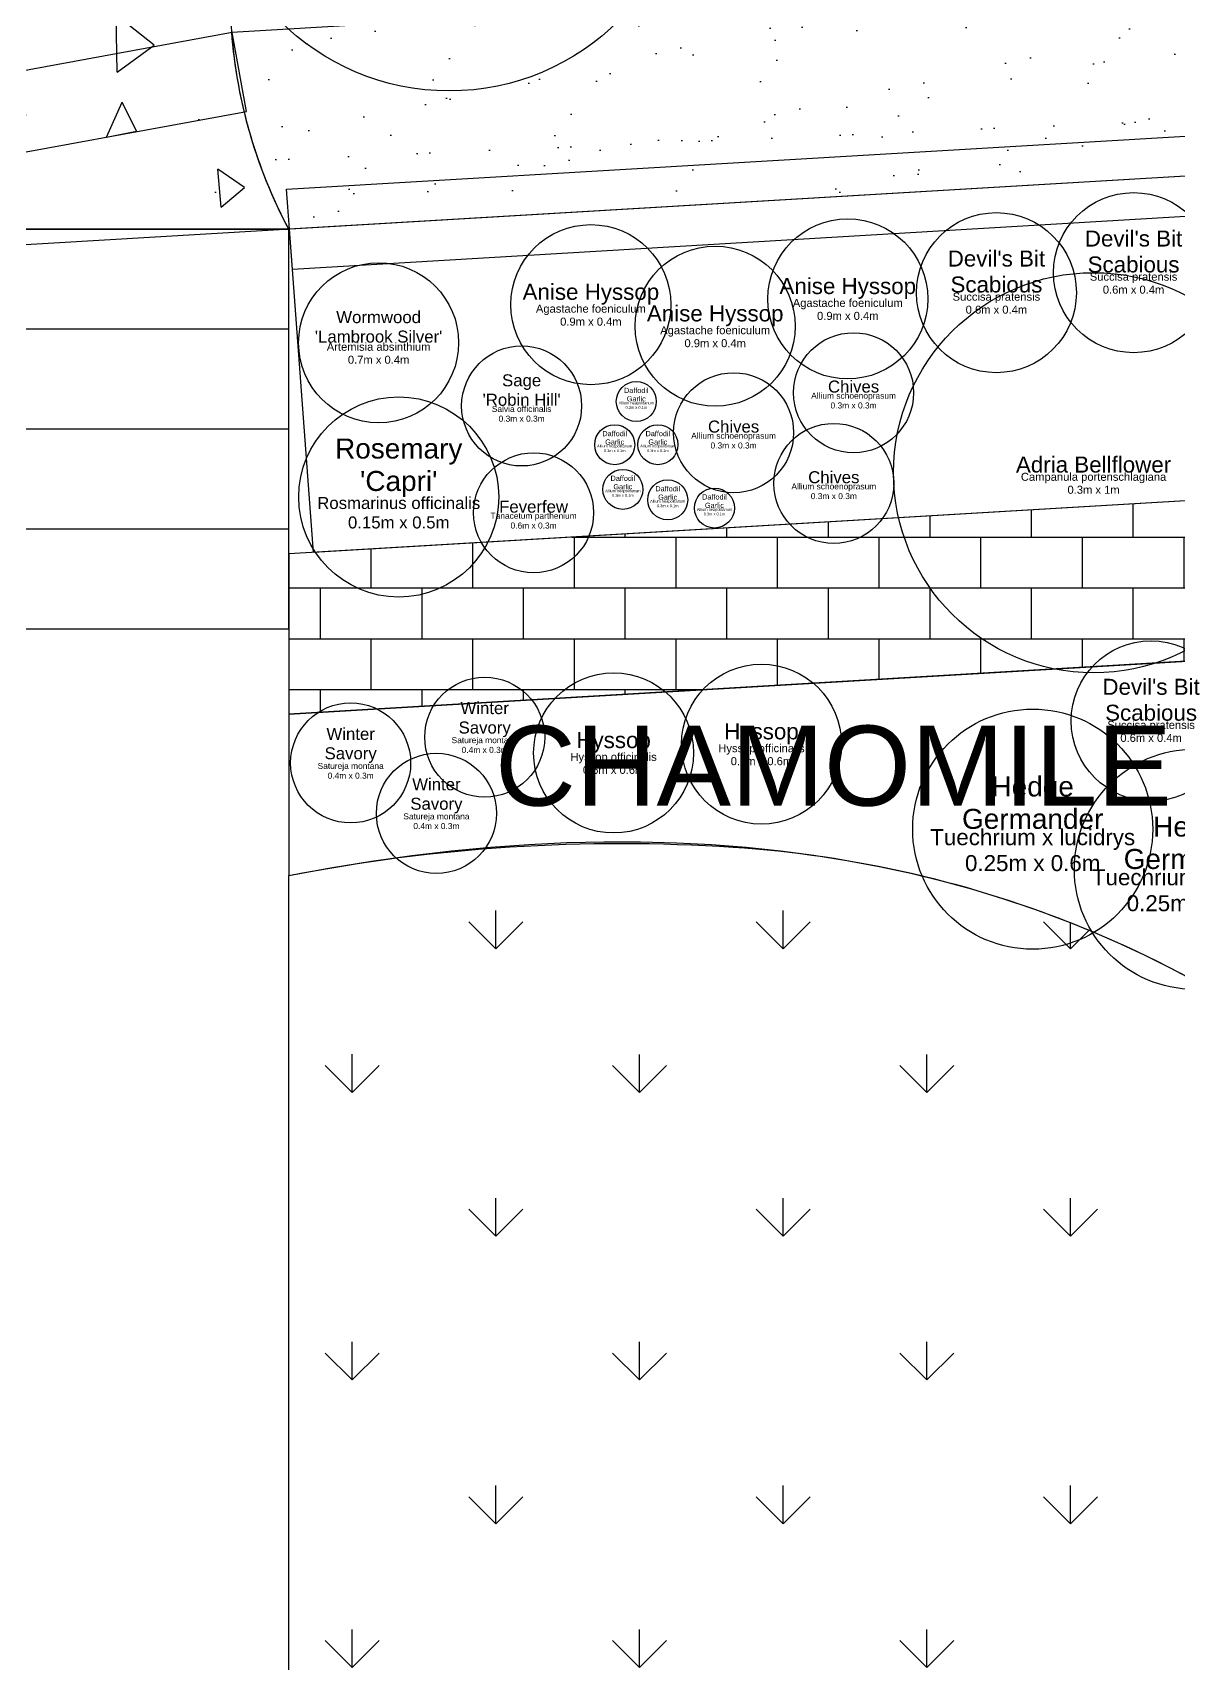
# Model space of a CAD drawing. Header units: metres. Extents: x -2.6 to 32, y -5 to 43.1.
# Drawn here: x 14.647 to 17.512, y 29.825 to 33.9 of the extents above; entities that cross this region are included whole.
import ezdxf

# ---------------------------------------------------------------- set-up
doc = ezdxf.new("R2010")
doc.units = ezdxf.units.M
for name, color, linetype, lineweight, true_color in [('Areas', 30, 'Continuous', 25, 0xff7f00), ('Ground cover', 253, 'Continuous', 25, 0xa0a0a4), ('Plant - Perennial', 3, 'Continuous', 25, 0x00ff00), ('Plant - Shrub', 3, 'Continuous', 25, 0x00ff00), ('Plant label', 30, 'Continuous', 25, 0xff7f00), ('Structures', 136, 'Continuous', 25, 0x008080)]:
    doc.layers.add(name, color=color, linetype=linetype, lineweight=lineweight, true_color=true_color)
doc.styles.add('textstyle100', font='')
doc.styles.add('textstyle101', font='')
doc.styles.add('textstyle102', font='')
doc.styles.add('textstyle103', font='')
doc.styles.add('textstyle108', font='')
doc.styles.add('textstyle117', font='')
doc.styles.add('textstyle118', font='')
doc.styles.add('textstyle137', font='')
doc.styles.add('textstyle138', font='')
doc.styles.add('textstyle139', font='')
doc.styles.add('textstyle140', font='')
doc.styles.add('textstyle141', font='')
doc.styles.add('textstyle142', font='')
doc.styles.add('textstyle147', font='')
doc.styles.add('textstyle148', font='')
doc.styles.add('textstyle205', font='')
doc.styles.add('textstyle39', font='')
doc.styles.add('textstyle40', font='')
doc.styles.add('textstyle43', font='')
doc.styles.add('textstyle44', font='')
doc.styles.add('textstyle45', font='')
doc.styles.add('textstyle46', font='')
doc.styles.add('textstyle51', font='')
doc.styles.add('textstyle52', font='')
doc.styles.add('textstyle77', font='')
doc.styles.add('textstyle78', font='')
doc.styles.add('textstyle99', font='')
doc.styles.get('textstyle100').set_extended_font_data('Arial')
doc.styles.get('textstyle101').set_extended_font_data('Arial')
doc.styles.get('textstyle102').set_extended_font_data('Arial')
doc.styles.get('textstyle103').set_extended_font_data('Arial')
doc.styles.get('textstyle108').set_extended_font_data('Arial')
doc.styles.get('textstyle117').set_extended_font_data('Arial')
doc.styles.get('textstyle118').set_extended_font_data('Arial')
doc.styles.get('textstyle137').set_extended_font_data('Arial')
doc.styles.get('textstyle138').set_extended_font_data('Arial')
doc.styles.get('textstyle139').set_extended_font_data('Arial')
doc.styles.get('textstyle140').set_extended_font_data('Arial')
doc.styles.get('textstyle141').set_extended_font_data('Arial')
doc.styles.get('textstyle142').set_extended_font_data('Arial')
doc.styles.get('textstyle147').set_extended_font_data('Arial')
doc.styles.get('textstyle148').set_extended_font_data('Arial')
doc.styles.get('textstyle205').set_extended_font_data('Arial')
doc.styles.get('textstyle39').set_extended_font_data('Arial')
doc.styles.get('textstyle40').set_extended_font_data('Arial')
doc.styles.get('textstyle43').set_extended_font_data('Arial')
doc.styles.get('textstyle44').set_extended_font_data('Arial')
doc.styles.get('textstyle45').set_extended_font_data('Arial')
doc.styles.get('textstyle46').set_extended_font_data('Arial')
doc.styles.get('textstyle51').set_extended_font_data('Arial')
doc.styles.get('textstyle52').set_extended_font_data('Arial')
doc.styles.get('textstyle77').set_extended_font_data('Arial')
doc.styles.get('textstyle78').set_extended_font_data('Arial')
doc.styles.get('textstyle99').set_extended_font_data('Arial')

# ---------------------------------------------------------------- blocks, each defined once
blk = doc.blocks.new('Perennial - Teuchrium x lucidrys')
at = {"layer": 'Plant - Perennial', "lineweight": -2}
blk.add_circle((0, 0), 0.3, dxfattribs=at)
at = {"layer": 'Plant - Perennial', "insert": (0, 0), "char_height": 0.05, "attachment_point": 8, "line_spacing_factor": 0.971628, "style": 'textstyle108'}
blk.add_mtext('\\c32767;Hedge\\PGermander', dxfattribs=at)
at = {"layer": 'Plant label', "insert": (0, 0), "char_height": 0.04, "attachment_point": 2, "line_spacing_factor": 0.971628, "style": 'textstyle103'}
blk.add_mtext('\\c32767;Tuechrium x lucidrys\\P0.25m x 0.6m', dxfattribs=at)
blk = doc.blocks.new("Shrub - Rosmarinus officinalis 'Capri'")
at = {"layer": 'Plant - Shrub'}
blk.add_circle((0, 0), 0.25, dxfattribs=at)
at = {"layer": 'Plant - Shrub', "insert": (0, 0), "char_height": 0.05, "attachment_point": 8, "line_spacing_factor": 0.971628, "style": 'textstyle138'}
blk.add_mtext("\\c32767;Rosemary\\P'Capri'", dxfattribs=at)
at = {"layer": 'Plant label', "insert": (0, 0), "char_height": 0.03, "attachment_point": 2, "line_spacing_factor": 0.971628, "style": 'textstyle137'}
blk.add_mtext('\\c32767;Rosmarinus officinalis\\P0.15m x 0.5m', dxfattribs=at)
blk = doc.blocks.new('Perennial - Agastache foeniculum')
at = {"layer": 'Plant - Perennial'}
blk.add_circle((0, 0), 0.2, dxfattribs=at)
at = {"layer": 'Plant - Perennial', "insert": (0, 0), "char_height": 0.04, "attachment_point": 8, "line_spacing_factor": 0.971628, "style": 'textstyle40'}
blk.add_mtext('\\c32767;Anise Hyssop', dxfattribs=at)
at = {"layer": 'Plant label', "insert": (0, 0), "char_height": 0.02, "attachment_point": 2, "line_spacing_factor": 0.971628, "style": 'textstyle39'}
blk.add_mtext('\\c32767;Agastache foeniculum\\P0.9m x 0.4m', dxfattribs=at)
blk = doc.blocks.new('Perennial - Succisa pratensis')
at = {"layer": 'Plant - Perennial'}
blk.add_circle((0, 0), 0.2, dxfattribs=at)
at = {"layer": 'Plant - Perennial', "insert": (0, 0), "char_height": 0.04, "attachment_point": 8, "line_spacing_factor": 0.971628, "style": 'textstyle100'}
blk.add_mtext("\\c32767;Devil's Bit\\PScabious", dxfattribs=at)
at = {"layer": 'Plant label', "insert": (0, 0), "char_height": 0.02, "attachment_point": 2, "line_spacing_factor": 0.971628, "style": 'textstyle99'}
blk.add_mtext('\\c32767;Succisa pratensis\\P0.6m x 0.4m', dxfattribs=at)
blk = doc.blocks.new('Shrub - Satureja montana')
at = {"layer": 'Plant - Shrub'}
blk.add_circle((0, 0), 0.15, dxfattribs=at)
at = {"layer": 'Plant - Shrub', "insert": (0, 0), "char_height": 0.03, "attachment_point": 8, "line_spacing_factor": 0.971628, "style": 'textstyle142'}
blk.add_mtext('\\c32767;Winter\\PSavory', dxfattribs=at)
at = {"layer": 'Plant label', "insert": (0, 0), "char_height": 0.015, "attachment_point": 2, "line_spacing_factor": 0.971628, "style": 'textstyle141'}
blk.add_mtext('\\c32767;Satureja montana\\P0.4m x 0.3m', dxfattribs=at)
blk = doc.blocks.new('Shrub - Ugni molinae')
at = {"layer": 'Plant - Shrub', "lineweight": -2}
blk.add_circle((0, 0), 0.6, dxfattribs=at)
at = {"layer": 'Plant - Shrub', "insert": (0, 0), "char_height": 0.1, "attachment_point": 8, "line_spacing_factor": 0.971628, "style": 'textstyle148'}
blk.add_mtext('\\c32767;Chilean Guava', dxfattribs=at)
at = {"layer": 'Plant label', "insert": (0, 0), "char_height": 0.05, "attachment_point": 2, "line_spacing_factor": 0.971628, "style": 'textstyle147'}
blk.add_mtext('\\c32767;Ugni molinae\\P2m x 1m', dxfattribs=at)
blk = doc.blocks.new('Structure - Steps')
at = {"layer": 'Structures'}
for p, q in [((0, 0), (0, 1)), ((0, 1), (1, 1)), ((1, 0), (1, 1)), ((0, 0.75), (1, 0.75)), ((0, 0.5), (1, 0.5)), ((0, 0.25), (1, 0.25)), ((0, 0), (1, 0))]:
    blk.add_line(p, q, dxfattribs=at)
blk = doc.blocks.new('Structure - Step')
at = {"layer": 'Structures', "flags": 128}
blk.add_lwpolyline([(0, -0.25), (1, -0.25), (1, 0), (0, 0)], close=True, dxfattribs=at)
blk = doc.blocks.new('Perennial - Campanula portenschlagiana')
at = {"layer": 'Plant - Perennial'}
blk.add_circle((0, 0), 0.5, dxfattribs=at)
at = {"layer": 'Plant - Perennial', "insert": (0, 0), "char_height": 0.04, "attachment_point": 8, "line_spacing_factor": 0.971628, "style": 'textstyle52'}
blk.add_mtext('\\c32767;Adria Bellflower', dxfattribs=at)
at = {"layer": 'Plant label', "insert": (0, 0), "char_height": 0.02, "attachment_point": 2, "line_spacing_factor": 0.971628, "style": 'textstyle51'}
blk.add_mtext('\\c32767;Campanula portenschlagiana\\P0.3m x 1m', dxfattribs=at)
blk = doc.blocks.new('Perennial - Allium neapolitanum')
at = {"layer": 'Plant - Perennial'}
blk.add_circle((0, 0), 0.05, dxfattribs=at)
at = {"layer": 'Plant - Perennial', "color": 30, "true_color": 0xff7f00, "insert": (0, 0), "char_height": 0.013, "attachment_point": 8, "line_spacing_factor": 0.971628, "style": 'textstyle44'}
blk.add_mtext('Daffodil\\PGarlic', dxfattribs=at)
at = {"layer": 'Plant label', "insert": (0, 0), "char_height": 0.007, "attachment_point": 2, "line_spacing_factor": 0.971628, "style": 'textstyle43'}
blk.add_mtext('\\c32767;Allium neapolitanum\\P0.3m x 0.1m', dxfattribs=at)
blk = doc.blocks.new("Shrub - Artemisia absinthium 'Lambrook Silver'")
at = {"layer": 'Plant - Shrub'}
blk.add_circle((0, 0), 0.2, dxfattribs=at)
at = {"layer": 'Plant - Shrub', "insert": (0, 0), "char_height": 0.03, "attachment_point": 8, "line_spacing_factor": 0.971628, "style": 'textstyle118'}
blk.add_mtext("\\c32767;Wormwood\\P'Lambrook Silver'", dxfattribs=at)
at = {"layer": 'Plant label', "insert": (0, 0), "char_height": 0.02, "attachment_point": 2, "line_spacing_factor": 0.971628, "style": 'textstyle117'}
blk.add_mtext('\\c32767;Artemisia absinthium\\P0.7m x 0.4m', dxfattribs=at)
blk = doc.blocks.new('Perennial - Allium schoenoprasum')
at = {"layer": 'Plant - Perennial'}
blk.add_circle((0, 0), 0.15, dxfattribs=at)
at = {"layer": 'Plant - Perennial', "insert": (0, 0), "char_height": 0.03, "attachment_point": 8, "line_spacing_factor": 0.971628, "style": 'textstyle46'}
blk.add_mtext('\\c32767;Chives', dxfattribs=at)
at = {"layer": 'Plant label', "insert": (0, 0), "char_height": 0.015, "attachment_point": 2, "line_spacing_factor": 0.971628, "style": 'textstyle45'}
blk.add_mtext('\\c32767;Allium schoenoprasum\\P0.3m x 0.3m', dxfattribs=at)
blk = doc.blocks.new('Perennial - Hyssop officinalis')
at = {"layer": 'Plant - Perennial'}
blk.add_circle((0, 0), 0.2, dxfattribs=at)
at = {"layer": 'Plant - Perennial', "insert": (0, 0), "char_height": 0.04, "attachment_point": 8, "line_spacing_factor": 0.971628, "style": 'textstyle78'}
blk.add_mtext('\\c32767;Hyssop', dxfattribs=at)
at = {"layer": 'Plant label', "insert": (0, 0), "char_height": 0.02, "attachment_point": 2, "line_spacing_factor": 0.971628, "style": 'textstyle77'}
blk.add_mtext('\\c32767;Hyssop officinalis\\P0.6m x 0.6m', dxfattribs=at)
blk = doc.blocks.new("Shrub - Salvia officinalis 'Robin Hill'")
at = {"layer": 'Plant - Shrub'}
blk.add_circle((0, 0), 0.15, dxfattribs=at)
at = {"layer": 'Plant - Shrub', "insert": (0, 0), "char_height": 0.03, "attachment_point": 8, "line_spacing_factor": 0.971628, "style": 'textstyle140'}
blk.add_mtext("\\c32767;Sage\\P'Robin Hill'", dxfattribs=at)
at = {"layer": 'Plant label', "insert": (0, 0), "char_height": 0.015, "attachment_point": 2, "line_spacing_factor": 0.971628, "style": 'textstyle139'}
blk.add_mtext('\\c32767;Salvia officinalis\\P0.3m x 0.3m', dxfattribs=at)
blk = doc.blocks.new('Perennial - Tanacetum parthenium')
at = {"layer": 'Plant - Perennial'}
blk.add_circle((0, 0), 0.15, dxfattribs=at)
at = {"layer": 'Plant - Perennial', "insert": (0, 0), "char_height": 0.03, "attachment_point": 8, "line_spacing_factor": 0.971628, "style": 'textstyle102'}
blk.add_mtext('\\c32767;Feverfew', dxfattribs=at)
at = {"layer": 'Plant label', "insert": (0, 0), "char_height": 0.015, "attachment_point": 2, "line_spacing_factor": 0.971628, "style": 'textstyle101'}
blk.add_mtext('\\c32767;Tanacetum parthenium\\P0.6m x 0.3m', dxfattribs=at)

msp = doc.modelspace()

# ---------------------------------------------------------------- hatches: boundary and pattern name
at = {"layer": 'Areas', "true_color": 0xa0a0a4}
h = msp.add_hatch(dxfattribs=at)
h.set_pattern_fill('AR-CONC', color=253, scale=0.005, angle=45, style=0, pattern_type=0)
edge = h.paths.add_edge_path(flags=0)
edge.add_arc((23.6167, 36.5372), 5.0357, 171.8964, 178.5451)
edge.add_arc((21.011, 36.6033), 2.4292, 178.5451, 188.1235)
edge.add_arc((16.2499, 40.1484), 4.5466, 292.9256, 301.2147, ccw=False)
edge.add_arc((16.0419, 40.8737), 5.2963, 284.7927, 291.9413, ccw=False)
edge.add_arc((16.4904, 39.1754), 3.5398, 281.2577, 284.7927, ccw=False)
edge.add_arc((2.1055, 111.4427), 77.2248, 280.466256, 281.257707, ccw=False)
edge.add_arc((17.5906, 27.6167), 8.0194, 100.46626, 103.55279)
edge.add_arc((16.412, 32.5062), 2.9899, 103.5528, 108.8149)
edge.add_arc((16.1116, 33.3879), 2.0584, 108.8149, 121.6099)
edge.add_arc((14.3543, 36.0271), 1.116, 281.2694, 307.4355, ccw=False)
edge.add_arc((14.3148, 36.2253), 1.3182, 257.2258, 281.2694, ccw=False)
edge.add_arc((13.8013, 33.6944), 1.265, 79.892, 86.902)
edge.add_arc((13.6014, 30.0015), 4.9633, 86.902, 93.1333)
edge.add_arc((12.3336, 53.1628), 18.2327, 271.52302, 273.1333, ccw=False)
edge.add_arc((12.7509, 37.4654), 2.5297, 267.4318, 271.523, ccw=False)
edge.add_arc((12.7227, 36.8359), 1.8996, 247.5461, 267.4318, ccw=False)
edge.add_arc((12.7227, 36.6123), 1.6951, 221.4273, 244.6601, ccw=False)
edge.add_arc((8.7817, 36.1073), 2.7402, 346.9977, 357.9039)
edge.add_arc((7.0416, 36.1709), 4.4815, 357.9039, 366.4269)
edge.add_line((11.4949, 36.6726), (9.04, 36.475))
edge.add_line((9.04, 36.475), (9.04, 34.597))
edge.add_arc((8.5959, 59.5974), 25.0043, 271.01771, 272.49477)
edge.add_arc((9.2945, 43.563), 8.9547, 272.49477, 274.96308)
edge.add_arc((9.6809, 39.1135), 4.4884, 274.9631, 283.7577)
edge.add_arc((10.4882, 35.816), 1.0936, 283.7577, 301.6296)
edge.add_arc((12.4939, 36.284), 2.0022, 224.3322, 247.5651)
edge.add_arc((12.7227, 36.8359), 2.5996, 247.5461, 267.4318)
edge.add_arc((12.7509, 37.4654), 3.2297, 267.4318, 271.523)
edge.add_arc((12.3336, 53.1628), 18.9327, 271.52302, 273.1333)
edge.add_arc((13.6014, 30.0015), 4.2633, 86.902, 93.1333, ccw=False)
edge.add_arc((13.8013, 33.6944), 0.565, 72.882, 86.902, ccw=False)
edge.add_arc((13.8114, 33.7271), 0.5308, 53.179, 72.882, ccw=False)
edge.add_arc((13.9395, 33.7593), 0.4363, 19.161, 64.1806, ccw=False)
edge.add_arc((13.4471, 33.5882), 0.9576, -10.7908, 19.161, ccw=False)
edge.add_line((14.3877, 33.4089), (15.2877, 33.4089))
edge.add_arc((16.3959, 33.996), 1.2541, 183.6118, 207.9159, ccw=False)
edge.add_arc((16.0978, 33.9772), 0.9554, 155.7, 183.6118, ccw=False)
edge.add_arc((15.635, 34.1316), 0.4727, 139.5247, 149.6594, ccw=False)
edge.add_arc((15.6747, 34.0977), 0.525, 121.6099, 139.5247, ccw=False)
edge.add_arc((16.1116, 33.3879), 1.3584, 108.8149, 121.6099, ccw=False)
edge.add_arc((16.412, 32.5062), 2.2899, 103.5528, 108.8149, ccw=False)
edge.add_arc((17.5906, 27.6167), 7.3194, 100.46626, 103.55279, ccw=False)
edge.add_arc((2.1055, 111.4427), 77.9248, 280.466256, 281.257707)
edge.add_arc((16.4904, 39.1754), 4.2398, 281.2577, 284.7927)
edge.add_arc((16.0419, 40.8737), 5.9963, 284.79268, 291.94131)
edge.add_arc((16.5694, 39.5777), 4.5971, 291.8791, 300.1681)
edge.add_arc((19.4893, 36.1543), 0.8218, 222.1103, 244.817)
edge.add_arc((19.6961, 36.5942), 1.3079, 244.817, 262.7721)
edge.add_arc((19.8397, 37.726), 2.4487, 262.7721, 277.1225)
edge.add_arc((19.6548, 39.2057), 3.94, 277.1225, 288.4245)
edge.add_line((20.9, 35.4677), (20.9, 37.4296))
edge.add_line((20.9, 37.4296), (18.6312, 37.247))
at = {"layer": 'Areas'}
h = msp.add_hatch(dxfattribs=at)
h.set_pattern_fill('AR-SAND', color=256, scale=0.005, angle=45, style=0, pattern_type=0)
edge = h.paths.add_edge_path(flags=0)
edge.add_line((15.1454, 33.9012), (20.8705, 34.2391))
edge.add_line((20.8705, 34.2391), (20.9, 33.74))
edge.add_line((20.9, 33.74), (15.2877, 33.4089))
edge.add_arc((16.3959, 33.996), 1.2541, 184.335, 207.9159, ccw=False)
at = {"layer": 'Areas', "true_color": 0xa0a0a4}
h = msp.add_hatch(dxfattribs=at)
h.set_pattern_fill('BRICK', color=253, scale=0.02, style=0, pattern_type=0)
h.paths.add_polyline_path([(18.9912, 32.4152), (18.9676, 32.8145), (15.2877, 32.5973), (15.2877, 32.1966)], flags=0)
at = {"layer": 'Areas', "true_color": 0x008000}
h = msp.add_hatch(dxfattribs=at)
h.set_pattern_fill('GRASS', color=96, scale=0.02, style=0, pattern_type=0)
edge = h.paths.add_edge_path(flags=0)
edge.add_line((15.2877, 29.5), (15.2877, 31.7935))
edge.add_spline(control_points=[(15.2877, 31.7935), (19.7699, 32.671), (19.69, 26.46), (19.69, 26.46)], knot_values=[0, 0, 0, 0, 1, 1, 1, 1], degree=3, periodic=0)
edge.add_line((19.69, 26.46), (14.42, 26.46))
edge.add_line((14.42, 26.46), (14.42, 29.5))
edge.add_line((14.42, 29.5), (15.2877, 29.5))

# ---------------------------------------------------------------- linework, layer by layer
at = {"layer": 'Areas'}
for p, q in [((20.9, 33.74), (9.04, 33.04)), ((15.2877, 29.5), (15.2877, 31.7935))]:
    msp.add_line(p, q, dxfattribs=at)
at = {"layer": 'Areas', "flags": 128}
for points in [[(15.1454, 33.9012), (20.8705, 34.2391), (20.9, 33.74), (15.2877, 33.4089, -0.103256)], [(19.69, 26.46), (19.69, 32.4565), (15.2877, 32.1966), (15.2877, 31.7935, -0.064802), (16.3992, 31.8647, -0.080569), (17.2741, 31.6632, -0.086535), (18.0563, 31.1731, -0.073489), (18.7482, 30.3376, -0.045557), (19.1387, 29.5373, -0.036022), (19.4614, 28.4592, -0.026264), (19.6439, 27.3726, -0.031683)]]:
    msp.add_lwpolyline(points, format="xyb", close=True, dxfattribs=at)
msp.add_lwpolyline([(14.3877, 33.4089), (15.2877, 33.4089, -0.106446), (15.1443, 33.917, -0.122394)], format="xyb", dxfattribs=at)
for points in [[(15.2877, 33.4088), (15.2877, 33.4088)], [(18.9912, 32.4152), (18.9676, 32.8145), (15.2877, 32.5973), (15.2877, 32.1966)]]:
    msp.add_lwpolyline(points, close=True, dxfattribs=at)
at = {"layer": 'Areas'}
msp.add_open_spline([(15.2877, 31.7935), (19.7699, 32.671), (19.69, 26.46), (19.69, 26.46)], degree=3, dxfattribs=at)
at = {"layer": 'Structures'}
for p, q in [((15.2824, 33.5086), (20.9, 33.8402)), ((15.2973, 33.3091), (20.9, 33.6398)), ((15.2973, 33.3091), (15.2824, 33.5086)), ((15.3501, 32.601), (15.2898, 33.4089)), ((15.2973, 33.3091), (15.2898, 33.4089)), ((20.09, 32.8808), (15.3501, 32.601))]:
    msp.add_line(p, q, dxfattribs=at)

# ---------------------------------------------------------------- block references
at = {"layer": 'Plant - Perennial'}
for name, p in [('Perennial - Succisa pratensis', (17.4, 33.3)), ('Perennial - Agastache foeniculum', (16.0432, 33.2201)), ('Perennial - Agastache foeniculum', (16.6855, 33.2345)), ('Perennial - Succisa pratensis', (17.0571, 33.25)), ('Perennial - Agastache foeniculum', (16.354, 33.1662)), ('Perennial - Campanula portenschlagiana', (17.3, 32.8)), ('Perennial - Allium schoenoprasum', (16.7, 33)), ('Perennial - Allium schoenoprasum', (16.4, 32.9)), ('Perennial - Allium neapolitanum', (16.1567, 32.9781)), ('Perennial - Allium neapolitanum', (16.1027, 32.8702)), ('Perennial - Allium neapolitanum', (16.2107, 32.8702)), ('Perennial - Allium schoenoprasum', (16.6506, 32.7735)), ('Perennial - Tanacetum parthenium', (15.9, 32.7)), ('Perennial - Allium neapolitanum', (16.1232, 32.7585)), ('Perennial - Allium neapolitanum', (16.2352, 32.7324)), ('Perennial - Allium neapolitanum', (16.3522, 32.7119)), ('Perennial - Succisa pratensis', (17.4438, 32.1799)), ('Perennial - Hyssop officinalis', (16.4697, 32.1218)), ('Perennial - Hyssop officinalis', (16.1, 32.1)), ('Perennial - Teuchrium x lucidrys', (17.1478, 31.9095)), ('Perennial - Teuchrium x lucidrys', (17.552, 31.8093))]:
    msp.add_blockref(name, p, dxfattribs=at)
at = {"layer": 'Plant - Shrub'}
for name, p in [('Shrub - Ugni molinae', (15.689, 34.3541)), ("Shrub - Artemisia absinthium 'Lambrook Silver'", (15.5125, 33.1249)), ("Shrub - Salvia officinalis 'Robin Hill'", (15.8701, 32.967)), ("Shrub - Rosmarinus officinalis 'Capri'", (15.5628, 32.7395)), ('Shrub - Satureja montana', (15.7777, 32.1394)), ('Shrub - Satureja montana', (15.4426, 32.075)), ('Shrub - Satureja montana', (15.657, 31.949))]:
    msp.add_blockref(name, p, dxfattribs=at)
at = {"layer": 'Structures'}
for name, p, xscale, yscale, rotation in [('Structure - Step', (14.389, 33.7609), 0.77, 0.8, 10.389921), ('Structure - Steps', (15.2877, 32.4089), 0.9, -1, 180)]:
    msp.add_blockref(name, p, dxfattribs=dict(at, xscale=xscale, yscale=yscale, rotation=rotation))

# ---------------------------------------------------------------- texts
at = {"layer": 'Ground cover', "insert": (16.6497, 32.1682), "char_height": 0.2, "attachment_point": 2, "line_spacing_factor": 0.971628, "style": 'textstyle205'}
msp.add_mtext('CHAMOMILE', dxfattribs=at)

doc.saveas('drawing.dxf')
